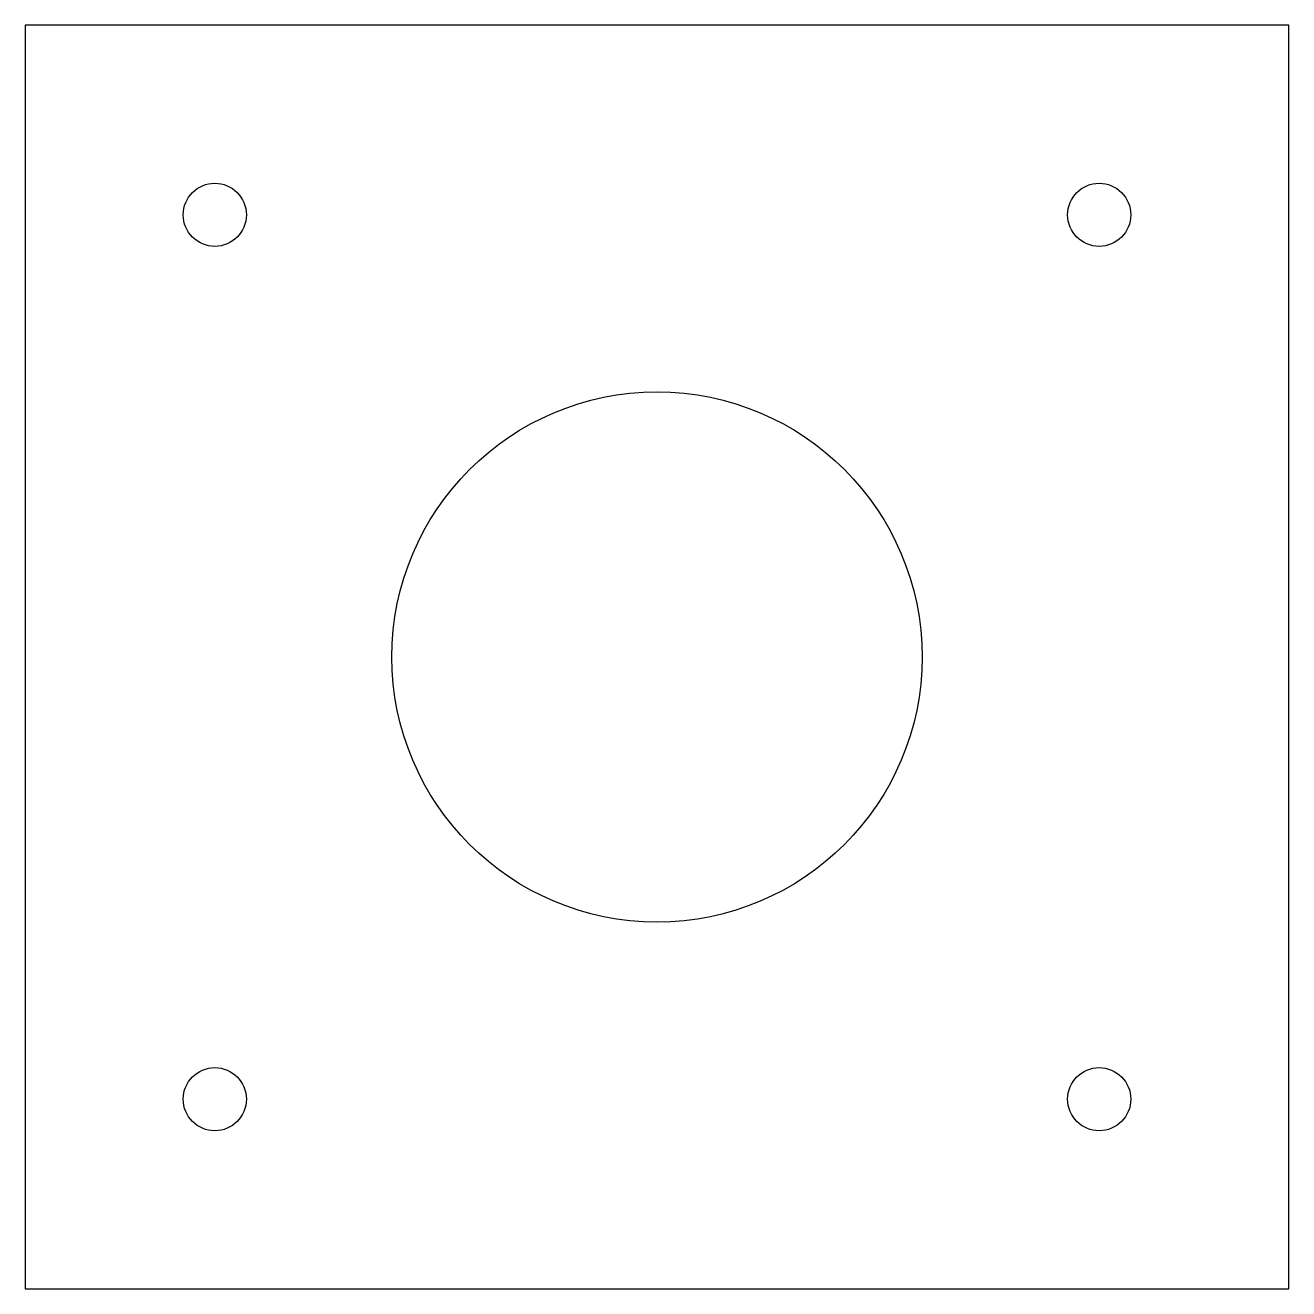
# Model space of a CAD drawing. Extents: x -50 to 50, y -50 to 50.
import ezdxf

# ---------------------------------------------------------------- set-up
doc = ezdxf.new("R2010")
doc.units = 0
doc.layers.get('0').update_dxf_attribs({"linetype": 'CONTINUOUS'})

msp = doc.modelspace()

# ---------------------------------------------------------------- linework, layer by layer
msp.add_lwpolyline([(50, -50), (50, 50), (-50, 50), (-50, -50)], close=True)
for centre, radius in [((-35, 35), 2.5), ((35, 35), 2.5), ((0, 0), 20.98), ((-35, -35), 2.5), ((35, -35), 2.5)]:
    msp.add_circle(centre, radius)

doc.saveas('drawing.dxf')
